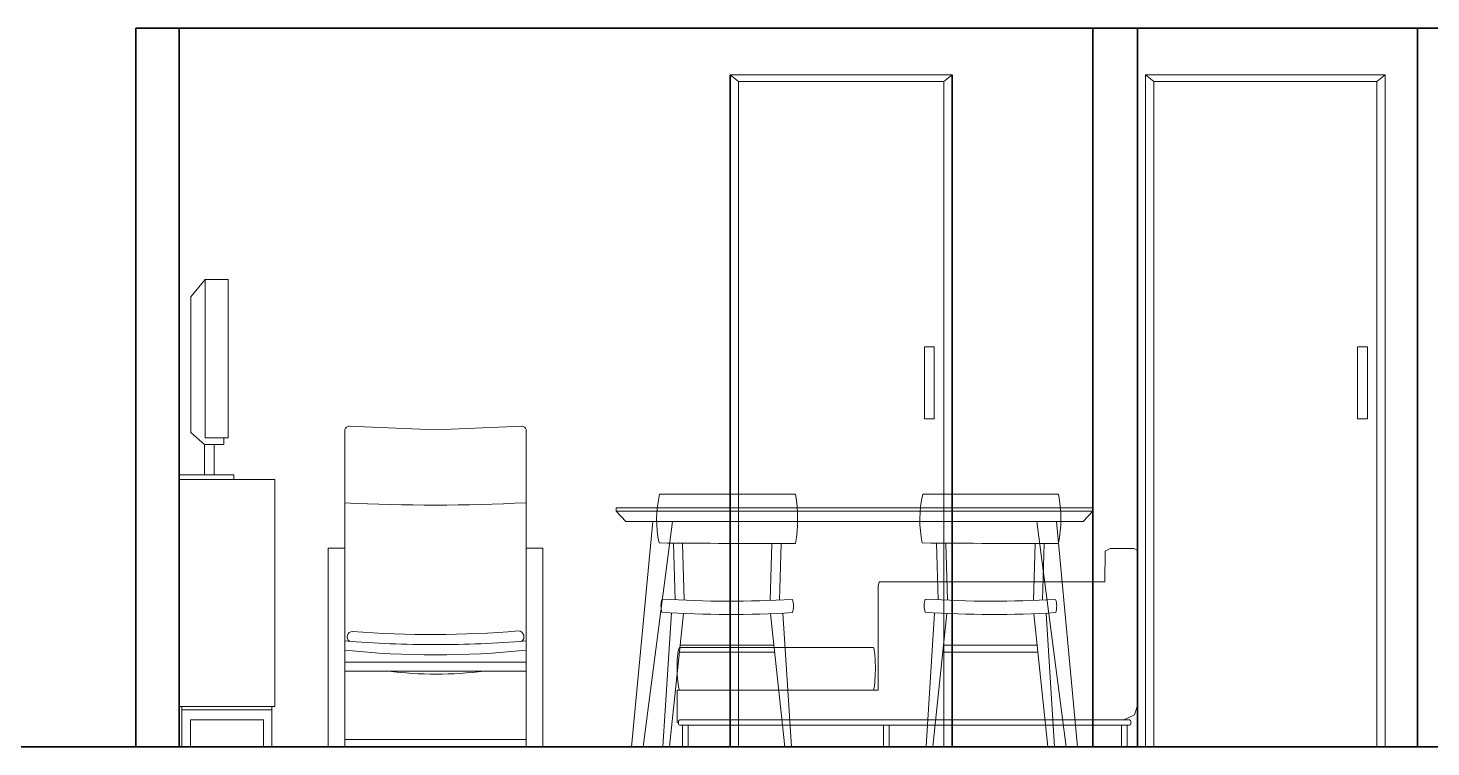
# Model space of a CAD drawing. Header units: inches. Extents: x 140.5 to 186.8, y 19 to 37.2.
# Drawn here: x 144.872 to 149.263, y 34.949 to 37.199 of the extents above; entities that cross this region are included whole.
import ezdxf

# ---------------------------------------------------------------- set-up
doc = ezdxf.new("R2010")
doc.units = ezdxf.units.IN
doc.header["$MEASUREMENT"] = 0
for name, color, linetype, lineweight in [('A-ELEV-PATT', 8, 'Continuous', 18), ('A-FURN', 8, 'Continuous', 18), ('A-WALL-FULL', 7, 'Continuous', 35), ('costruzioni', 2, 'Continuous', 35)]:
    doc.layers.add(name, color=color, linetype=linetype, lineweight=lineweight)

# ---------------------------------------------------------------- blocks, each defined once
blk = doc.blocks.new('divano lato')
for p, q in [((31.415, 8.8324), (31.4137, 8.7364)), ((31.4304, 8.8405), (31.415, 8.8324)), ((31.505, 8.8405), (31.4304, 8.8405)), ((31.5164, 8.8338), (31.505, 8.8405)), ((31.5164, 8.3494), (31.5164, 8.8338)), ((30.7072, 8.7364), (30.7042, 8.7228)), ((30.7042, 8.7228), (30.7042, 8.3973)), ((31.4137, 8.7364), (30.7072, 8.7364)), ((30.0769, 8.5109), (30.0791, 8.5247)), ((30.0791, 8.5247), (30.0822, 8.5306)), ((30.0822, 8.5306), (30.6899, 8.5307)), ((30.6913, 8.5269), (30.6899, 8.5307)), ((30.6935, 8.5108), (30.6913, 8.5269)), ((30.0751, 8.4691), (30.0756, 8.4915)), ((30.0756, 8.4915), (30.0769, 8.5109)), ((30.6949, 8.4901), (30.6935, 8.5108)), ((30.6956, 8.4671), (30.6949, 8.4901)), ((30.0756, 8.446), (30.0751, 8.4691)), ((30.0769, 8.4246), (30.0756, 8.446)), ((30.6945, 8.424), (30.6954, 8.4442)), ((30.6954, 8.4442), (30.6956, 8.4671)), ((30.7042, 8.3973), (30.0749, 8.3971)), ((30.0749, 8.3971), (30.075, 8.2961)), ((30.0791, 8.4076), (30.0769, 8.4246)), ((30.0822, 8.3971), (30.0791, 8.4076)), ((30.6894, 8.3973), (30.6929, 8.4088)), ((30.6929, 8.4088), (30.6945, 8.424)), ((31.5064, 8.3198), (31.5164, 8.3494)), ((30.0836, 8.3037), (31.4911, 8.3037)), ((31.4717, 8.3033), (31.5064, 8.3198)), ((30.075, 8.2961), (30.0794, 8.2961)), ((30.0794, 8.2919), (30.0794, 8.2995)), ((31.4911, 8.2877), (30.0836, 8.2877)), ((30.0922, 8.2194), (30.0922, 8.2877)), ((30.1099, 8.2877), (30.1099, 8.2194)), ((30.7211, 8.2194), (30.7211, 8.2877)), ((30.7388, 8.2877), (30.7388, 8.2194)), ((31.4667, 8.2194), (31.4667, 8.2877)), ((31.4843, 8.2877), (31.4843, 8.2194)), ((31.4953, 8.2995), (31.4953, 8.2919)), ((30.1099, 8.2194), (30.0922, 8.2194)), ((30.7388, 8.2194), (30.7211, 8.2194)), ((31.4843, 8.2194), (31.4667, 8.2194))]:
    blk.add_line(p, q)
for centre, start, end in [((30.0836, 8.2995), 90, 180), ((31.4911, 8.2995), 360, 90), ((30.0836, 8.2919), 180, 270), ((31.4911, 8.2919), 270, 0)]:
    blk.add_arc(centre, 0.00424, start, end)
blk = doc.blocks.new('tavolo lato')
at = {"layer": 'A-FURN'}
blk.add_line((52.4384, 32.6638), (50.9463, 32.6638), dxfattribs=at)
for points in [[(51.6923, 32.6743), (50.9463, 32.6743), (50.9463, 32.6638), (50.9764, 32.6316), (51.6919, 32.6316)], [(51.6923, 32.6743), (52.4384, 32.6743), (52.4384, 32.6638), (52.4083, 32.6316), (51.6919, 32.6316)], [(51.0606, 32.6316), (50.9946, 31.9261), (51.0304, 31.9261), (51.1222, 32.6316)], [(52.3247, 32.6316), (52.3906, 31.926), (52.3549, 31.926), (52.2631, 32.6316)]]:
    blk.add_lwpolyline(points, dxfattribs=at)
blk = doc.blocks.new('sedia frotne')
at = {"layer": 'A-FURN'}
for p, q in [((37.5676, 17.5473), (37.5729, 17.3698)), ((37.5963, 17.5471), (37.6016, 17.3685)), ((37.8708, 17.3679), (37.8761, 17.5459)), ((37.8995, 17.369), (37.9047, 17.5459)), ((37.5613, 17.3289), (37.5345, 16.9105)), ((37.5556, 16.9105), (37.5996, 17.327)), ((37.916, 16.9094), (37.8719, 17.3263)), ((37.9103, 17.328), (37.9371, 16.9094)), ((37.5891, 17.2279), (37.8823, 17.2279)), ((37.5868, 17.2059), (37.8847, 17.2059)), ((37.5345, 16.9105), (37.5556, 16.9105)), ((37.9371, 16.9094), (37.916, 16.9094))]:
    blk.add_line(p, q, dxfattribs=at)
for points in [[(37.5243, 17.7002), (37.9493, 17.7002, -0.092959), (37.9493, 17.5459, -0.002126), (37.5225, 17.5477, -0.109257), (37.5243, 17.7002, -0.276267)], [(37.5322, 17.3721, 0.162787), (37.5317, 17.3307, 0.892277)], [(37.9399, 17.3711, -0.16523), (37.9404, 17.3296, -0.892277)]]:
    blk.add_lwpolyline(points, format="xyb", dxfattribs=at)
for centre, start, end in [((37.7442, 20.7684), 266.4288, 273.2974), ((37.7445, 20.7268), 266.4134, 273.2991)]:
    blk.add_arc(centre, 3.4029, start, end, dxfattribs=at)

msp = doc.modelspace()

# ---------------------------------------------------------------- linework, layer by layer
at = {"layer": 'A-ELEV-PATT'}
for p, q in [((147.0692, 37.0522), (147.0692, 34.9486)), ((147.0692, 37.0522), (147.764, 37.0522)), ((147.0951, 37.0319), (147.0951, 34.9486)), ((147.0951, 37.0319), (147.7385, 37.0319)), ((147.7385, 37.0319), (147.7385, 34.9486)), ((147.764, 37.0522), (147.764, 34.9486)), ((148.3697, 37.0522), (148.3697, 34.9486)), ((148.3697, 37.0522), (149.1197, 37.0522)), ((148.3956, 37.0319), (148.3956, 34.9486)), ((148.3956, 37.0319), (149.0942, 37.0319)), ((149.0942, 37.0319), (149.0942, 34.9486)), ((149.1197, 37.0522), (149.1197, 34.9486)), ((147.7085, 36.201), (147.678, 36.201)), ((147.678, 36.201), (147.678, 35.9753)), ((147.7085, 35.9753), (147.7085, 36.201)), ((149.0642, 36.201), (149.0337, 36.201)), ((149.0337, 36.201), (149.0337, 35.9753)), ((149.0642, 35.9753), (149.0642, 36.201)), ((147.678, 35.9753), (147.7085, 35.9753)), ((149.0337, 35.9753), (149.0642, 35.9753))]:
    msp.add_line(p, q, dxfattribs=at)
at = {"layer": 'A-FURN'}
for p, q in [((147.0692, 37.0522), (147.0951, 37.0319)), ((147.7385, 37.0319), (147.764, 37.0522)), ((148.3956, 37.0319), (148.3697, 37.0522)), ((149.0942, 37.0319), (149.1197, 37.0522)), ((145.4256, 36.4117), (145.381, 36.3577)), ((145.381, 36.3577), (145.381, 35.9323)), ((145.4235, 35.8951), (145.4235, 35.8006)), ((145.4539, 35.8951), (145.4539, 35.8006)), ((145.6441, 35.7861), (145.3447, 35.7861)), ((145.3447, 35.7861), (145.3447, 35.0754)), ((145.6441, 35.0754), (145.6441, 35.7861)), ((145.3447, 35.0754), (145.6441, 35.0754)), ((145.3529, 35.0754), (145.3529, 35.0754)), ((145.3529, 35.0754), (145.3529, 35.0642)), ((145.3529, 35.0642), (145.635, 35.0642)), ((145.3529, 35.0642), (145.3529, 34.9486)), ((145.635, 35.0642), (145.6351, 35.0642)), ((145.6351, 34.9487), (145.6351, 35.0754)), ((145.6351, 35.0754), (145.6351, 35.0754)), ((145.3796, 34.9487), (145.3796, 35.0339)), ((145.3796, 35.0339), (145.6083, 35.0339)), ((145.6083, 35.0339), (145.6083, 34.9487)), ((146.147, 34.9714), (145.8635, 34.9714)), ((145.8635, 34.9714), (145.8635, 34.95)), ((146.1474, 34.9714), (146.4309, 34.9714)), ((146.4309, 34.9714), (146.4309, 34.95)), ((145.3529, 34.9486), (145.3796, 34.9487)), ((145.6083, 34.9487), (145.6351, 34.9487)), ((145.8635, 34.95), (146.147, 34.95)), ((146.4309, 34.95), (146.1474, 34.95))]:
    msp.add_line(p, q, dxfattribs=at)
for points in [[(145.4976, 36.4117), (145.4256, 36.4117), (145.4256, 35.9161), (145.4976, 35.9161)], [(145.8111, 35.5709), (145.8635, 35.5709), (145.8635, 34.9486), (145.8111, 34.9486)], [(146.4834, 35.5709), (146.4309, 35.5709), (146.4309, 34.9486), (146.4834, 34.9486)], [(146.4309, 35.2137), (145.8635, 35.2137), (145.8635, 35.1858), (146.4309, 35.1858)]]:
    msp.add_lwpolyline(points, close=True, dxfattribs=at)
for points in [[(145.4842, 35.9161), (145.4842, 35.8951), (145.4235, 35.8951), (145.381, 35.9323)], [(145.8635, 35.2), (145.8635, 35.9417)], [(145.8756, 35.9523), (146.147, 35.9414)], [(146.4189, 35.9523), (146.1474, 35.9414)], [(146.4309, 35.2), (146.4309, 35.9417)], [(145.4235, 35.8006), (145.3447, 35.8006), (145.3447, 35.7861), (145.516, 35.7861), (145.516, 35.8006), (145.4235, 35.8006)]]:
    msp.add_lwpolyline(points, dxfattribs=at)
for centre, radius, start, end in [((145.8768, 35.9387), 0.0136, 84.7605, 167.239), ((146.4176, 35.9387), 0.0136, 12.761, 95.2395), ((146.1422, 41.3784), 5.6728, 267.1838, 272.9169), ((145.8876, 35.293), 0.0173, 91.5896, 233.4658), ((146.1378, 38.4885), 3.1882, 265.491, 274.8472), ((146.4055, 35.2934), 0.0184, 309.0847, 84.7296), ((146.148, 38.852), 3.5831, 265.4461, 269.9874), ((146.1464, 38.852), 3.5831, 270.0126, 274.5539), ((146.1472, 37.8623), 2.6259, 263.7977, 276.2023), ((146.1494, 36.4089), 1.2323, 263.0099, 276.9901)]:
    msp.add_arc(centre, radius, start, end, dxfattribs=at)
at = {"layer": 'A-WALL-FULL'}
for p, q in [((145.2089, 34.9486), (145.2089, 37.1986)), ((145.2089, 37.1986), (154.3447, 37.1986)), ((145.3447, 34.9486), (145.3447, 37.1986)), ((148.2047, 37.1986), (148.2047, 34.9486)), ((148.3447, 37.1986), (148.3447, 34.9486)), ((149.2213, 34.9486), (149.2213, 37.1986)), ((147.0692, 37.0522), (147.0692, 34.9486)), ((147.764, 37.0522), (147.764, 34.9486)), ((141.9437, 34.9486), (157.7084, 34.9486))]:
    msp.add_line(p, q, dxfattribs=at)

# ---------------------------------------------------------------- block references
at = {"layer": 'A-FURN'}
for name, p in [('tavolo lato', (95.7663, 3.0225)), ('divano lato', (116.8283, 26.7293))]:
    msp.add_blockref(name, p, dxfattribs=at)
at = {"layer": 'costruzioni'}
for p in [(109.3242, 18.0393), (110.1481, 18.0393)]:
    msp.add_blockref('sedia frotne', p, dxfattribs=at)

doc.saveas('drawing.dxf')
